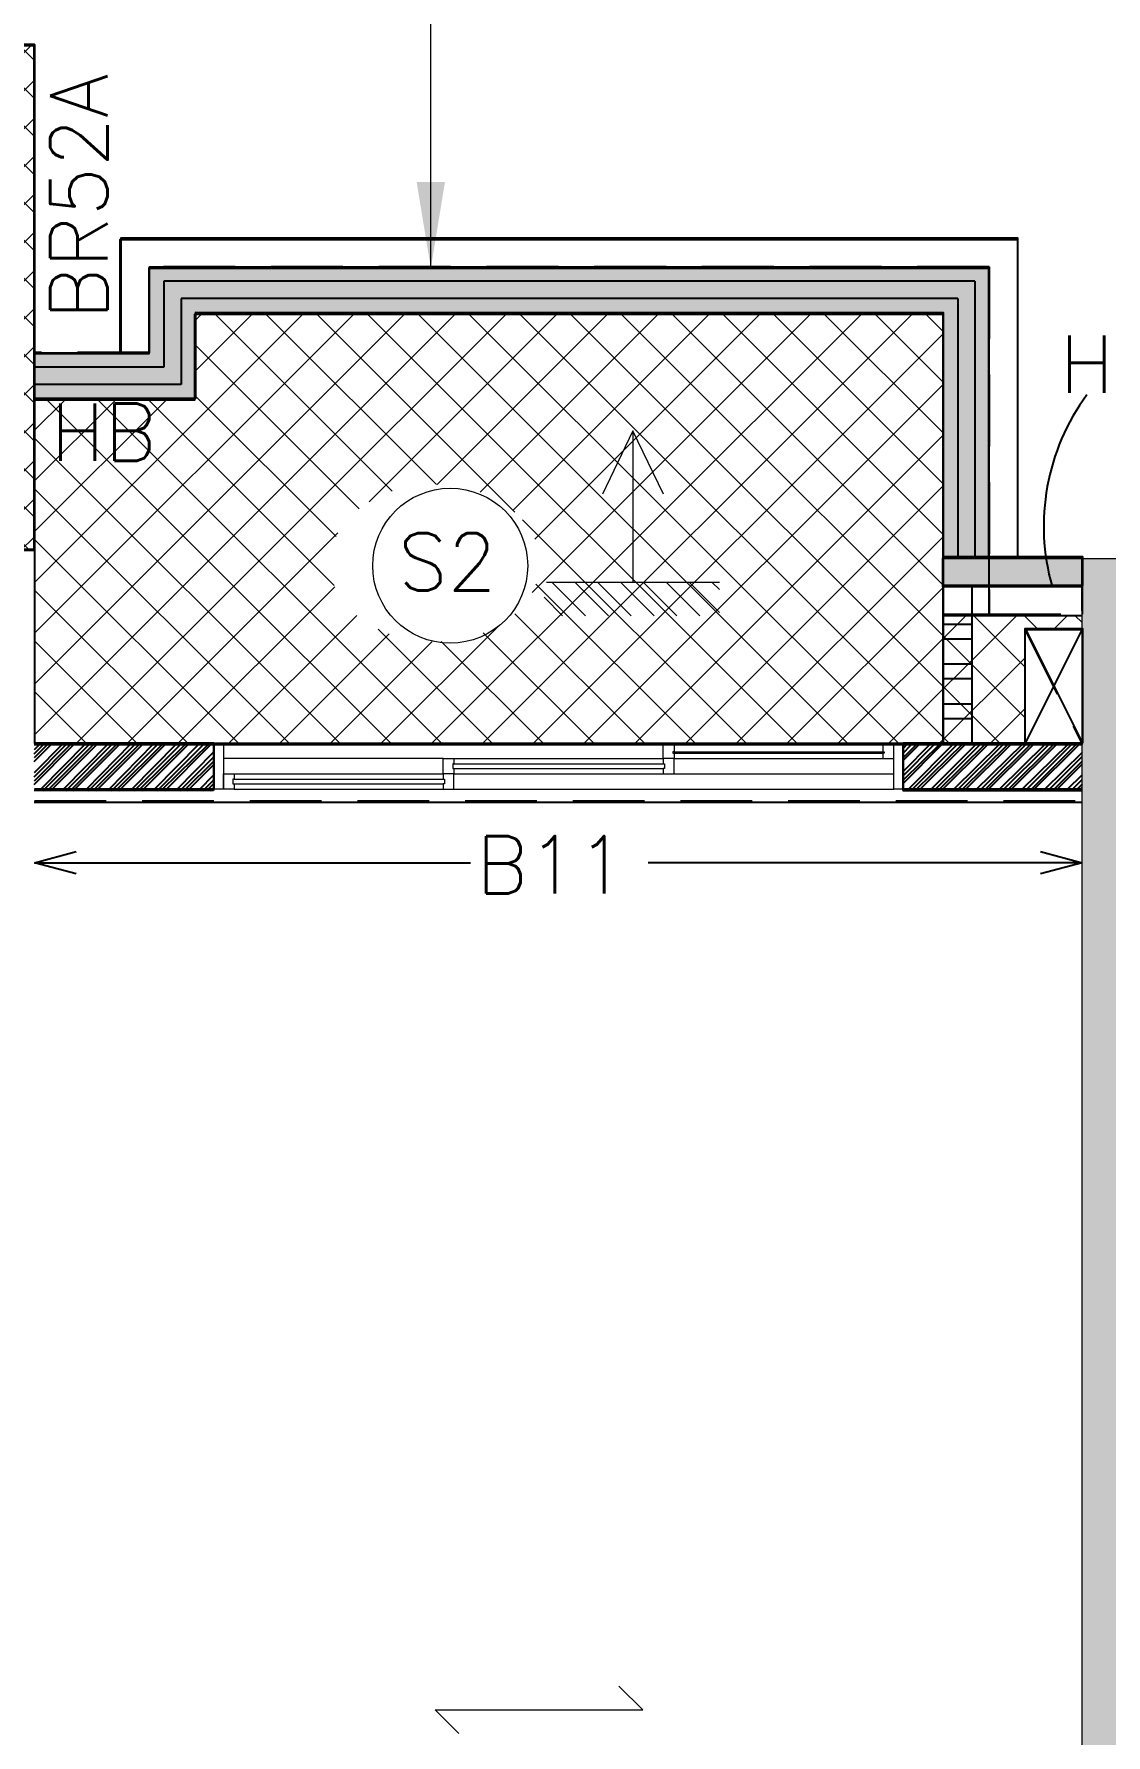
# Model space of a CAD drawing. Header units: millimetres. Extents: x 1181448 to 1317632, y -5734806 to -5633961.
# Drawn here: x 1278970 to 1282703, y -5704445 to -5698519 of the extents above; entities that cross this region are included whole.
import ezdxf

# ---------------------------------------------------------------- set-up
doc = ezdxf.new("R2010")
doc.units = ezdxf.units.MM
doc.header["$LTSCALE"] = 1000
doc.header["$MEASUREMENT"] = 0
for name, pattern in [('1', [0]), ('3BHK-A$0$AUDIT_D_120904163729-0', [0]), ('AUDIT_D_120904163729-0', [0]), ('HIDDEN', [0.375, 0.25, -0.125]), ('T 10_TYPICAL ELEVATION$0$AUDIT_D_120904163729-0', [0]), ('T8(T9 IS SIMILAR) - TYPICAL FLOOR ELEVATION$0$AUDIT_D_120904163729-0', [0]), ('T8(T9 IS SIMILAR)$0$$0$HIDDEN', [0.375, 0.25, -0.125]), ('T8(T9 IS SIMILAR)$0$HIDDEN', [0.375, 0.25, -0.125])]:
    doc.linetypes.add(name, pattern=pattern)
doc.layers.get('0').update_dxf_attribs({"linetype": 'AUDIT_D_120904163729-0'})
for name, color, linetype in [('100 MM THK. NON-STRUCTURAL WALL', 134, 'Continuous'), ('3BHK-A$0$$1$CUT-OUT', 49, 'Continuous'), ('3BHK-A$0$A-Elev Feature-Chajja', 13, 'Continuous'), ('3BHK-A$0$A-HATCH -160', 251, '3BHK-A$0$AUDIT_D_120904163729-0'), ('3BHK-A$0$CUT-OUT', 49, 'Continuous'), ('3BHK-A$0$ELE 1', 1, 'Continuous'), ('A_dim', 1, 'Continuous'), ('S-BEAM', 20, 'Continuous'), ('S-BEAM NO', 7, 'Continuous'), ('SCPL-BEAMS NO.', 7, 'Continuous'), ('T 10_TYPICAL ELEVATION$0$A-WALL-FEATURES', 6, 'T 10_TYPICAL ELEVATION$0$AUDIT_D_120904163729-0'), ('T8(T9 IS SIMILAR) - TYPICAL FLOOR ELEVATION$0$A-WALL-FEATURES', 6, 'T8(T9 IS SIMILAR) - TYPICAL FLOOR ELEVATION$0$AUDIT_D_120904163729-0'), ('T8(T9 IS SIMILAR)$0$A-RERA CARPET AREA', 30, 'Continuous'), ('T8(T9 IS SIMILAR)$0$S-BEAM', 20, 'T8(T9 IS SIMILAR)$0$$0$HIDDEN'), ('TYPICAL FLOOR ARCH', 251, 'AUDIT_D_120904163729-0')]:
    doc.layers.add(name, color=color, linetype=linetype)
for name, color, linetype, lineweight in [('160 THK. STRUCT WALL', 7, 'Continuous', 15), ('200 THK. NON-STRUCT WALL -1', 6, 'Continuous', 15), ('3BHK-A$0$A-WALL- 160', 6, 'Continuous', 30), ('3BHK-A$0$Ele', 8, 'Continuous', 15), ('3BHK-A$0$Window', 4, 'Continuous', 20), ('S-C-SHADE', 40, 'Continuous', 9), ('S-CUTOUT', 8, 'Continuous', 15), ('S-HATCH', 8, 'Continuous', 9), ('SCPL_DIM', 9, 'Continuous', 5), ('SCPL_SLAB MARK', 72, 'Continuous', 20)]:
    doc.layers.add(name, color=color, linetype=linetype, lineweight=lineweight)
doc.layers.add('160MM THK.NON-STRUCTURAL WALLS', color=7, linetype='Continuous', true_color=0xea7b62)
doc.layers.add('WALL - 0.16 thk STRUCTURAL', color=7, linetype='1', true_color=0x24ffc8)
doc.styles.add('ROMANS', font='romans.shx', dxfattribs={"width": 0.85})
doc.styles.add('SCPL', font='romans.shx')
doc.dimstyles.new('SCPL', dxfattribs={"dimscale": 0, "dimtxt": 300, "dimasz": 300, "dimexe": 100, "dimexo": 200, "dimgap": 150, "dimtad": 0, "dimdec": 0, "dimzin": 1, "dimdsep": 46, "dimtxsty": 'SCPL', "dimcen": 150, "dimclrd": 1, "dimclre": 2, "dimclrt": 5, "dimadec": 3, "dimazin": 0, "dimtfac": 1, "dimtdec": 0, "dimtofl": 0, "dimtmove": 2, "dimatfit": 3, "dimfxl": 0, "dimtolj": 1, "dimtzin": 0, "dimlwd": 15, "dimlwe": 13, "dimarcsym": 0})
doc.dimstyles.new('SCPL-DIM-150', dxfattribs={"dimscale": 100, "dimtxt": 2.25, "dimasz": 1.45, "dimexe": 1, "dimexo": 1, "dimgap": 1, "dimtad": 1, "dimdec": 0, "dimzin": 0, "dimdsep": 46, "dimtxsty": 'ROMANS', "dimblk": 'OPEN30', "dimcen": 0.09, "dimclrd": 256, "dimclre": 256, "dimclrt": 7, "dimadec": 0, "dimazin": 0, "dimtfac": 1, "dimtdec": 0, "dimtofl": 0, "dimtmove": 0, "dimatfit": 3, "dimldrblk": 'OPEN30', "dimfxl": 1, "dimtolj": 1, "dimtzin": 0, "dimarcsym": 0})
pattern_1 = [(45, (-207774032.69, -153587997.47), (-39.77475644, 39.77475644), []), (45, (-207774006.17, -153587997.47), (-39.77475644, 39.77475644), [])]
pattern_2 = [(45, (-1203934.236, 5721641.227), (-39.77475644, 39.77475644), []), (45, (-1203907.72, 5721641.227), (-39.77475644, 39.77475644), [])]

# ---------------------------------------------------------------- blocks, each defined once
blk = doc.blocks.new('3BHK-A$0$2400')
at = {"layer": '3BHK-A$0$Window', "color": 1, "lineweight": 13}
for p, q in [((1151176.5, -5692111.9), (1148842.5, -5692111.9)), ((1149607.5, -5692111.9), (1148880, -5692111.9)), ((1149607.5, -5692165.3), (1148880, -5692165.3)), ((1150373.7, -5692165.3), (1149645, -5692165.3)), ((1150411.2, -5692165.3), (1151176.5, -5692165.3)), ((1149607.5, -5692218.6), (1148842.5, -5692218.6)), ((1150373.7, -5692218.6), (1149645, -5692218.6)), ((1151139, -5692218.6), (1150411.2, -5692218.6)), ((1150373.7, -5692271.9), (1148842.5, -5692271.9)), ((1151139, -5692271.9), (1150411.2, -5692271.9))]:
    blk.add_line(p, q, dxfattribs=at)
at = {"layer": '3BHK-A$0$Window', "color": 5, "lineweight": 13}
for p, q in [((1149607.5, -5692142.2), (1148880, -5692142.2)), ((1149607.5, -5692146.7), (1148880, -5692146.7)), ((1150373.7, -5692183.8), (1149645, -5692183.8)), ((1150373.7, -5692200), (1149645, -5692200)), ((1151139, -5692237.2), (1150411.2, -5692237.2)), ((1151139, -5692253.3), (1150411.2, -5692253.3))]:
    blk.add_line(p, q, dxfattribs=at)
at = {"layer": '3BHK-A$0$Window', "color": 4, "lineweight": 13}
for points in [[(1148842.5, -5692111.9), (1148809.5, -5692111.9), (1148809.5, -5692271.9), (1148842.5, -5692271.9)], [(1148880, -5692146.7), (1148880, -5692165.3), (1148842.5, -5692165.3), (1148842.5, -5692111.9), (1148880, -5692111.9), (1148880, -5692142.2), (1148875.5, -5692142.2), (1148875.5, -5692146.7)], [(1149607.5, -5692146.7), (1149607.5, -5692165.3), (1149645, -5692165.3), (1149645, -5692111.9), (1149607.5, -5692111.9), (1149607.5, -5692142.2), (1149612, -5692142.2), (1149612, -5692146.7)], [(1151209.5, -5692111.9), (1151176.5, -5692111.9), (1151176.5, -5692271.9), (1151209.5, -5692271.9)], [(1149645, -5692200), (1149645, -5692218.6), (1149607.5, -5692218.6), (1149607.5, -5692165.3), (1149645, -5692165.3), (1149645, -5692183.8), (1149640.5, -5692183.8), (1149640.5, -5692200)], [(1150373.7, -5692200), (1150373.7, -5692218.6), (1150411.2, -5692218.6), (1150411.2, -5692165.3), (1150373.7, -5692165.3), (1150373.7, -5692183.8), (1150378.2, -5692183.8), (1150378.2, -5692200)], [(1150411.2, -5692253.3), (1150411.2, -5692271.9), (1150373.7, -5692271.9), (1150373.7, -5692218.6), (1150411.2, -5692218.6), (1150411.2, -5692237.2), (1150406.7, -5692237.2), (1150406.7, -5692253.3)], [(1151139, -5692253.3), (1151139, -5692271.9), (1151176.5, -5692271.9), (1151176.5, -5692218.6), (1151139, -5692218.6), (1151139, -5692237.2), (1151143.5, -5692237.2), (1151143.5, -5692253.3)]]:
    blk.add_lwpolyline(points, close=True, dxfattribs=at)
blk = doc.blocks.new('GGS')
at = {"layer": '3BHK-A$0$A-HATCH -160', "linetype": 'ByBlock'}
h = blk.add_hatch(dxfattribs=at)
h.set_pattern_fill('ZIGZAG', color=8, scale=250)
h.set_pattern_definition([(9e-15, (-207774032.036, -153589283.067), (31.25, 31.25), [31.25, -31.25]), (90, (-207774000.786, -153589283.067), (-31.25, 31.25), [31.25, -31.25])])
h.paths.add_polyline_path([(-206588849.3, -159304032.6), (-206587499.3, -159304032.6), (-206587499.3, -159303432.6), (-206587399.3, -159303432.6), (-206587399.3, -159304032.6), (-206585319.3, -159304032.6), (-206585319.3, -159303332.6), (-206584999.6, -159303332.6), (-206584999.6, -159303432.6), (-206585219.3, -159303432.6), (-206585219.3, -159304732.6), (-206584999.6, -159304732.6), (-206584999.6, -159304832.6), (-206585319.3, -159304832.6), (-206585319.3, -159304132.6), (-206587399.3, -159304132.6), (-206587399.3, -159304947.6), (-206587499.3, -159304947.6), (-206587499.3, -159304132.6), (-206588849.3, -159304132.6)])
h.paths.add_polyline_path([(-206588849.3, -159302532.6), (-206588249.3, -159302532.6), (-206588249.3, -159302432.6), (-206588849.3, -159302432.6)])
h.paths.add_polyline_path([(-206587499.3, -159299982.6), (-206587399.3, -159299982.6), (-206587399.3, -159302532.6), (-206587499.3, -159302532.6)])
h.paths.add_polyline_path([(-206587499.3, -159306682.6), (-206587399.3, -159306682.6), (-206587399.3, -159305697.6), (-206587499.3, -159305697.6)])
h.paths.add_polyline_path([(-206579129.9, -159304658.1), (-206579949.8, -159304658.1), (-206579949.8, -159304758.1), (-206579129.9, -159304758.1)])
h.paths.add_polyline_path([(-206578249.9, -159304658.1), (-206577349.8, -159304658.1), (-206577349.8, -159304758.1), (-206578249.9, -159304758.1)])
h.paths.add_polyline_path([(-206579899.5, -159303432.9), (-206577499.7, -159303432.9), (-206577499.7, -159303332.9), (-206579899.5, -159303332.9)])
h.paths.add_polyline_path([(-206576599.7, -159301083.2), (-206576499.7, -159301083.2), (-206576499.7, -159303432.9), (-206576599.7, -159303432.9)])
h.paths.add_polyline_path([(-206575749.7, -159303432.9), (-206575073.3, -159303432.9), (-206575073.3, -159303332.9), (-206575749.7, -159303332.9)])
h.paths.add_polyline_path([(-206577160.1, -159309491.7), (-206577949.8, -159309492.7), (-206577949.7, -159309392.7), (-206577949.8, -159309392.7), (-206577849.8, -159309392.7), (-206577160.1, -159309391.7)])
h.paths.add_polyline_path([(-206580634.8, -159299222.9), (-206580149.8, -159299222.6), (-206580149.8, -159299323.1), (-206580634.7, -159299323.1)])
h.paths.add_polyline_path([(-206587399.3, -159297837.8), (-206586839.7, -159297837.8), (-206586839.7, -159297937.8), (-206587399.3, -159297937.8)])
h.paths.add_polyline_path([(-206579849.8, -159305007), (-206579949.8, -159305007), (-206579949.8, -159304757), (-206579849.8, -159304757)])
h = blk.add_hatch(dxfattribs=at)
h.set_pattern_fill('ANSI32', color=8, scale=150)
h.set_pattern_definition(pattern_1)
h.paths.add_polyline_path([(-206583799.3, -159299872.8), (-206583174.6, -159299872.8), (-206583174.6, -159300032.8), (-206583799.3, -159300032.8)])
h = blk.add_hatch(dxfattribs=at)
h.set_pattern_fill('ANSI32', color=8, scale=150)
h.set_pattern_definition(pattern_1)
h.paths.add_polyline_path([(-206580774.6, -159299872.8), (-206580149.5, -159299873.1), (-206580149.5, -159300033), (-206580774.6, -159300032.8)])
at = {"layer": '3BHK-A$0$$1$CUT-OUT', "color": 8, "elevation": 0}
blk.add_lwpolyline([(-206580534.7, -159299871.6), (-206580534.7, -159299321.6), (-206580634.7, -159299321.6), (-206580634.7, -159299871.6)], close=True, dxfattribs=at)
at = {"layer": '3BHK-A$0$A-Elev Feature-Chajja', "color": 8, "elevation": 0}
for points in [[(-206580534.7, -159299457.3), (-206580634.7, -159299457.3), (-206580634.7, -159299507.3), (-206580534.7, -159299507.3)], [(-206580534.7, -159299596.4), (-206580634.7, -159299596.4), (-206580634.7, -159299646.4), (-206580534.7, -159299646.4)], [(-206580534.7, -159299735.5), (-206580634.7, -159299735.5), (-206580634.7, -159299785.5), (-206580534.7, -159299785.5)]]:
    blk.add_lwpolyline(points, close=True, dxfattribs=at)
at = {"layer": '3BHK-A$0$A-WALL- 160', "color": 8, "linetype": 'ByBlock'}
for p, q in [((-206583174.6, -159299871.6, 0), (-206583799.3, -159299871.6, 0)), ((-206583174.6, -159299871.6, 0), (-206583174.6, -159300031.6, 0)), ((-206580774.6, -159299871.6, 0), (-206580774.6, -159300031.6, 0)), ((-206583174.6, -159300031.6, 0), (-206583799.3, -159300031.6, 0)), ((-206580774.6, -159300031.6, 0), (-206580149.5, -159300031.6, 0))]:
    blk.add_line(p, q, dxfattribs=at)
at = {"layer": '3BHK-A$0$A-WALL- 160', "color": 8, "linetype": 'ByBlock', "elevation": 0}
blk.add_lwpolyline([(-206580634.7, -159299221.6), (-206580149.8, -159299221.6), (-206580149.8, -159299321.6), (-206580634.7, -159299321.6)], close=True, dxfattribs=at)
blk.add_lwpolyline([(-206580774.6, -159299871.6), (-206580149.5, -159299871.6)], dxfattribs=at)
at = {"layer": '3BHK-A$0$CUT-OUT', "color": 8}
for p, q in [((-206580149.8, -159299471.6, 0), (-206580349.5, -159299871.6, 0)), ((-206580349.5, -159299471.6, 0), (-206580149.5, -159299871.6, 0))]:
    blk.add_line(p, q, dxfattribs=at)
at = {"layer": '3BHK-A$0$CUT-OUT', "color": 8, "elevation": 0}
blk.add_lwpolyline([(-206580149.5, -159299871.6), (-206580349.5, -159299871.6), (-206580349.5, -159299471.6), (-206580149.5, -159299471.6)], close=True, dxfattribs=at)
at = {"layer": '3BHK-A$0$Ele', "color": 8}
for p, q in [((-206580474.7, -159298211.6, 0), (-206583399.3, -159298211.6, 0)), ((-206583399.3, -159298211.6, 0), (-206583399.3, -159298511.6, 0)), ((-206580474.7, -159298211.6, 0), (-206580474.7, -159299221.9, 0)), ((-206580634.7, -159298371.6, 0), (-206583239.3, -159298371.6, 0)), ((-206583239.3, -159298371.6, 0), (-206583239.3, -159298671.6, 0)), ((-206580634.7, -159298371.6, 0), (-206580634.7, -159299221.9, 0)), ((-206583399.3, -159298511.6, 0), (-206583799.3, -159298511.6, 0)), ((-206583239.3, -159298671.6, 0), (-206583799.3, -159298671.6, 0))]:
    blk.add_line(p, q, dxfattribs=at)
at = {"layer": '3BHK-A$0$ELE 1', "color": 8}
for p, q in [((-206580525, -159298261.6, 0), (-206583349.3, -159298261.6, 0)), ((-206583349.3, -159298261.6, 0), (-206583349.3, -159298561.6, 0)), ((-206580525, -159298261.6, 0), (-206580524.7, -159299221.9, 0)), ((-206580584.7, -159298321.6, 0), (-206583289.3, -159298321.6, 0)), ((-206583289.3, -159298321.6, 0), (-206583289.3, -159298621.6, 0)), ((-206580584.7, -159298321.6, 0), (-206580584.7, -159299221.9, 0)), ((-206583349.3, -159298561.6, 0), (-206583799.3, -159298561.6, 0)), ((-206583289.3, -159298621.6, 0), (-206583799.3, -159298621.6, 0))]:
    blk.add_line(p, q, dxfattribs=at)
at = {"layer": 'T8(T9 IS SIMILAR) - TYPICAL FLOOR ELEVATION$0$A-WALL-FEATURES', "color": 8, "linetype": 'ByBlock', "elevation": 0}
blk.add_lwpolyline([(-206583999.7, -159297436.9), (-206583799.3, -159297436.9), (-206583799.3, -159299196.5), (-206583999.7, -159299196.5)], close=True, dxfattribs=at)
blk.add_lwpolyline([(-206580375.2, -159299222), (-206580374.8, -159298111.8), (-206583499.4, -159298111.8), (-206583499.2, -159298510.9)], dxfattribs=at)
at = {"layer": 'T8(T9 IS SIMILAR)$0$A-RERA CARPET AREA', "color": 8, "elevation": 0.5}
blk.add_lwpolyline([(-206580634.7, -159299871.7), (-206580634.5, -159298372.2), (-206583239.3, -159298371.3), (-206583239.3, -159298670.9), (-206583799.3, -159298670.9), (-206583799.3, -159299871.7)], close=True, dxfattribs=at)
at = {"layer": 'T8(T9 IS SIMILAR)$0$S-BEAM', "color": 8}
for p, q in [((-206583799.5, -159297437, 0.6), (-206583999.5, -159297437, 0.1)), ((-206583799.5, -159299196.6, -0.4), (-206583799.5, -159297438.1, 0.1)), ((-206583399.8, -159298670.1, 2.3), (-206583799.5, -159298670.2, -0.2)), ((-206580150.3, -159299421.5, -0.2), (-206580150.3, -159299221.5, -0.2)), ((-206580475.3, -159299421.5, -0.6), (-206580150.3, -159299421.5, -0.2)), ((-206583800.1, -159299871.9, -0.2), (-206580150.3, -159299871.9, -0.2)), ((-206583800.1, -159300071.9, -0.2), (-206580150.3, -159300071.9, -0.2))]:
    blk.add_line(p, q, dxfattribs=at)
at = {"layer": 'T8(T9 IS SIMILAR)$0$S-BEAM', "color": 8, "linetype": 'T8(T9 IS SIMILAR)$0$HIDDEN'}
blk.add_line((-206580150.3, -159299221.5, -0.2), (-206580475.3, -159299221.5, -0.6), dxfattribs=at)
at = {"layer": 'T8(T9 IS SIMILAR)$0$S-BEAM', "color": 8}
blk.add_lwpolyline([(-206580475.4, -159298212), (-206583400.1, -159298212), (-206583400, -159298510.2), (-206583799.5, -159298510.2), (-206583799.5, -159298670.2), (-206583240.1, -159298670.1), (-206583240.1, -159298372), (-206580635.4, -159298372), (-206580635.3, -159299421.5), (-206580475.3, -159299421.5)], close=True, dxfattribs=at)
at = {"layer": 'T8(T9 IS SIMILAR)$0$S-BEAM', "color": 8, "elevation": 2.3}
blk.add_lwpolyline([(-206583400.1, -159298211.9), (-206583400.1, -159298211.9), (-206580475.4, -159298212), (-206580475.3, -159299421.5)], dxfattribs=at)
at = {"layer": '3BHK-A$0$A-WALL- 160', "color": 8, "linetype": 'ByBlock', "xscale": -1}
blk.add_blockref('3BHK-A$0$2400', (-205431965.1, -153607759.7, 0), dxfattribs=at)
blk = doc.blocks.new('A$C5F94338C')
at = {"layer": 'WALL - 0.16 thk STRUCTURAL', "true_color": 0x1f57ff}
h = blk.add_hatch(color=160, dxfattribs=at)
h.dxf.hatch_style = 1
h.paths.add_polyline_path([(9049.9, 17070.1), (9300, 17070.1), (9300, 12860), (9050, 12860)])
at = {"layer": '160 THK. STRUCT WALL'}
blk.add_lwpolyline([(9049.9, 17070.1), (9300, 17070.1), (9300, 12860), (9050, 12860)], close=True, dxfattribs=at)
blk = doc.blocks.new('A$C42226032')
at = {"layer": 'SCPL_SLAB MARK'}
h = blk.add_hatch(dxfattribs=at)
h.set_pattern_fill('ANSI31', color=256, scale=0.2, angle=90)
h.set_pattern_definition([(135, (-48.789575, -510.390865), (-0.0176776695, -0.0176776695), [])])
h.paths.add_polyline_path([(-0.1372, -0.2348), (-0.1372, -0.2863), (0.1337, -0.2863), (0.1337, -0.2348)])
for p, q in [((0, 0), (0, -0.2348)), ((0, 0), (-0.0473, -0.0981)), ((0.0473, -0.0981), (0, 0)), ((0.1337, -0.2348), (-0.1337, -0.2348))]:
    blk.add_line(p, q, dxfattribs=at)
blk = doc.blocks.new('HS')
at = {"linetype": 'Continuous'}
for p, q in [((9.28, 0), (7.16, 2.12)), ((-9.28, 0), (9.28, 0)), ((-9.28, 0), (-7.16, -2.12))]:
    blk.add_line(p, q, dxfattribs=at)
blk = doc.blocks.new('One WAy')
at = {"xscale": -38.94666666665216, "yscale": 38.94666666665216, "zscale": 38.94666666665216, "rotation": 270}
blk.add_blockref('HS', (0, 0), dxfattribs=at)
blk = doc.blocks.new('_Open30')
at = {"color": 0, "linetype": 'ByBlock', "lineweight": -2}
for p, q in [((-1, 0.268), (0, 0)), ((0, 0), (-1, -0.268)), ((0, 0), (-1, 0))]:
    blk.add_line(p, q, dxfattribs=at)
blk = doc.blocks.new('A$C73fda794')
at = {"layer": '100 MM THK. NON-STRUCTURAL WALL', "linetype": 'ByBlock'}
h = blk.add_hatch(dxfattribs=at)
h.set_pattern_fill('ZIGZAG', color=256, scale=250)
h.set_pattern_definition([(9e-15, (-1203933.584, 5720355.632), (31.25, 31.25), [31.25, -31.25]), (90, (-1203902.334, 5720355.632), (-31.25, 31.25), [31.25, -31.25])])
h.paths.add_polyline_path([(-18750.8, 5606.1), (-17400.8, 5606.1), (-17400.8, 6206.1), (-17300.8, 6206.1), (-17300.8, 5606.1), (-15220.8, 5606.1), (-15220.8, 6306.1), (-14901.1, 6306.1), (-14901.1, 6206.1), (-15120.8, 6206.1), (-15120.8, 4906.1), (-14901.1, 4906.1), (-14901.1, 4806.1), (-15220.8, 4806.1), (-15220.8, 5506.1), (-17300.8, 5506.1), (-17300.8, 4691.1), (-17400.8, 4691.1), (-17400.8, 5506.1), (-18750.8, 5506.1)])
h.paths.add_polyline_path([(-18750.8, 7106.1), (-18150.8, 7106.1), (-18150.8, 7206.1), (-18750.8, 7206.1)])
h.paths.add_polyline_path([(-17400.8, 9656.1), (-17300.8, 9656.1), (-17300.8, 7106.1), (-17400.8, 7106.1)])
h.paths.add_polyline_path([(-17400.8, 2956.1), (-17300.8, 2956.1), (-17300.8, 3941.1), (-17400.8, 3941.1)])
h.paths.add_polyline_path([(-9031.4, 4980.6), (-9851.3, 4980.6), (-9851.3, 4880.6), (-9031.4, 4880.6)])
h.paths.add_polyline_path([(-8151.4, 4980.6), (-7251.3, 4980.6), (-7251.3, 4880.6), (-8151.4, 4880.6)])
h.paths.add_polyline_path([(-9801.1, 6205.8), (-7401.2, 6205.8), (-7401.2, 6305.8), (-9801.1, 6305.8)])
h.paths.add_polyline_path([(-6501.2, 8555.5), (-6401.2, 8555.5), (-6401.2, 6205.8), (-6501.2, 6205.8)])
h.paths.add_polyline_path([(-5651.2, 6205.8), (-4974.9, 6205.8), (-4974.9, 6305.8), (-5651.2, 6305.8)])
h.paths.add_polyline_path([(-7061.7, 147), (-7851.4, 146), (-7851.2, 246), (-7851.3, 246), (-7751.4, 246), (-7061.7, 247)])
h.paths.add_polyline_path([(-10536.3, 10415.8), (-10051.3, 10416.1), (-10051.3, 10315.6), (-10536.3, 10315.6)])
h.paths.add_polyline_path([(-17300.9, 11800.9), (-16741.2, 11800.9), (-16741.2, 11700.9), (-17300.9, 11700.9)])
h.paths.add_polyline_path([(-9751.3, 4631.7), (-9851.3, 4631.7), (-9851.3, 4881.7), (-9751.3, 4881.7)])
at = {"layer": '160MM THK.NON-STRUCTURAL WALLS', "linetype": 'ByBlock'}
h = blk.add_hatch(dxfattribs=at)
h.set_pattern_fill('ANSI32', color=256, scale=150)
h.set_pattern_definition(pattern_2)
h.paths.add_polyline_path([(-13700.8, 9765.9), (-13076.1, 9765.9), (-13076.1, 9605.9), (-13700.8, 9605.9)])
h = blk.add_hatch(dxfattribs=at)
h.set_pattern_fill('ANSI32', color=256, scale=150)
h.set_pattern_definition(pattern_2)
h.paths.add_polyline_path([(-10676.1, 9765.9), (-10051, 9765.6), (-10051, 9605.7), (-10676.1, 9605.9)])
at = {"layer": '200 THK. NON-STRUCT WALL -1', "linetype": 'ByBlock'}
h = blk.add_hatch(dxfattribs=at)
h.set_pattern_fill('ANSI37', color=256, scale=750)
h.set_pattern_definition([(45, (-1203933.68, 5720355.42), (-66.2912607, 66.2912607), []), (135, (-1203933.68, 5720355.42), (-66.2912607, -66.2912607), [])])
h.paths.add_polyline_path([(-17301.3, 11057), (-17501.3, 11057), (-17501.3, 12201.5), (-17301.3, 12201.5)])
h.paths.add_polyline_path([(-13901.3, 12201.6), (-13700.9, 12201.6), (-13700.9, 10441.9), (-13901.3, 10441.9)])
h.paths.add_polyline_path([(-1141.3, 19949.8), (-1341.3, 19949.8), (-1341.3, 19265.3), (-1141.3, 19265.3)])
h.paths.add_polyline_path([(6018.6, 19949.8), (5818.6, 19949.8), (5818.6, 19263.6), (6018.6, 19263.6)])
h.paths.add_polyline_path([(18578.5, 12201.6), (18378.1, 12201.6), (18378.1, 10441.9), (18578.5, 10441.9)])
h.paths.add_polyline_path([(21978.6, 11057), (22178.6, 11057), (22178.5, 12201.5), (21978.5, 12201.5)])
h.paths.add_polyline_path([(5918.7, -9013.5), (6118.7, -9013.5), (6118.7, -8328.6), (5918.7, -8328.6)])
h.paths.add_polyline_path([(-1241.5, -9013.5), (-1441.5, -9013.5), (-1441.5, -8328.6), (-1241.5, -8328.6)])
at = {"layer": 'S-C-SHADE'}
h = blk.add_hatch(color=256, dxfattribs=at)
h.dxf.hatch_style = 1
h.paths.add_polyline_path([(-10376.4, 11426.9), (-13301.1, 11427), (-13301, 11128.7), (-13700.4, 11128.7), (-13700.4, 10968.7), (-13141, 10968.8), (-13141.1, 11266.9), (-10536.4, 11266.9), (-10536.2, 10417.1), (-10376.3, 10417.1)])
at = {"layer": 'S-HATCH'}
h = blk.add_hatch(dxfattribs=at)
h.set_pattern_fill('ANSI37', color=256, scale=1000)
h.set_pattern_definition([(45, (-202695.85, -1053602.95), (-88.388348, 88.388348), []), (135, (-202695.85, -1053602.95), (-88.388348, -88.388348), [])])
h.paths.add_polyline_path([(-12617, 10542.8), (-12611.9, 10548.9), (-12602.6, 10559.1), (-12592.7, 10569), (-12582.2, 10578.6), (-12571.1, 10587.8), (-12559.5, 10596.6), (-12547.4, 10605), (-12534.7, 10613), (-12521.7, 10620.5), (-12508.1, 10627.6), (-12494.2, 10634.2), (-12479.8, 10640.4), (-12465.1, 10646), (-12462.9, 10646.8), (-12617, 10646.8)], flags=0)
h.paths.add_polyline_path([(-11990.4, 10538.4), (-11984.2, 10530), (-11984.2, 10646.8), (-12148.1, 10646.8), (-12145.9, 10646), (-12131.2, 10640.4), (-12116.9, 10634.2), (-12102.9, 10627.6), (-12089.4, 10620.5), (-12076.3, 10613), (-12063.7, 10605), (-12051.5, 10596.6), (-12039.9, 10587.8), (-12028.8, 10578.6), (-12018.3, 10569), (-12008.4, 10559.1), (-11999.1, 10548.9)], flags=0)
h.paths.add_polyline_path([(-12509.9, 10172.7), (-12514.9, 10175.1), (-12528.3, 10182.5), (-12541.1, 10190.2), (-12553.5, 10198.4), (-12565.4, 10207), (-12576.7, 10216), (-12587.5, 10225.4), (-12597.7, 10235.1), (-12607.4, 10245.2), (-12616.4, 10255.6), (-12617, 10256.4), (-12617, 10172.7)], flags=0)
h.paths.add_polyline_path([(-12096.1, 10175.1), (-12101.1, 10172.7), (-11984.2, 10172.7), (-11984.2, 10269.3), (-11986.3, 10266.3), (-11994.7, 10255.6), (-12003.7, 10245.2), (-12013.3, 10235.1), (-12023.5, 10225.4), (-12034.3, 10216), (-12045.7, 10207), (-12057.5, 10198.4), (-12069.9, 10190.2), (-12082.8, 10182.5)], flags=0)
h.paths.add_polyline_path([(-12339.3, 10127), (-12342.8, 10127.2), (-12341.3, 10127)], flags=0)
h.paths.add_polyline_path([(-12270.5, 10672.3), (-12268.2, 10672.1), (-12269.7, 10672.2)], flags=0)
h.paths.add_polyline_path([(-12235.7, 10668.4), (-12232.3, 10667.9), (-12234.2, 10668.3)], flags=0)
h.paths.add_polyline_path([(-12342.9, 10672.1), (-12340.5, 10672.3), (-12341.3, 10672.2)], flags=0)
h.paths.add_polyline_path([(-12201.3, 10662.1), (-12197.7, 10661.3), (-12199.4, 10661.7)], flags=0)
h.paths.add_polyline_path([(-12378.8, 10667.9), (-12375.3, 10668.4), (-12376.8, 10668.3)], flags=0)
h.paths.add_polyline_path([(-12167.5, 10653.2), (-12164.4, 10652.2), (-12165.7, 10652.7)], flags=0)
h.paths.add_polyline_path([(-12413.4, 10661.3), (-12409.7, 10662.1), (-12411.6, 10661.7)], flags=0)
h.paths.add_polyline_path([(-12134.5, 10641.6), (-12132.7, 10640.9), (-12133.3, 10641.2)], flags=0)
h.paths.add_polyline_path([(-12446.6, 10652.2), (-12443.5, 10653.2), (-12445.4, 10652.7)], flags=0)
h.paths.add_polyline_path([(-12102.6, 10627.4), (-12102.2, 10627.2), (-12102.5, 10627.4)], flags=0)
h.paths.add_polyline_path([(-12478.4, 10640.9), (-12476.5, 10641.6), (-12477.8, 10641.2)], flags=0)
h.paths.add_polyline_path([(-12074.5, 10611.8), (-12072.4, 10610.5), (-12073.7, 10611.4)], flags=0)
h.paths.add_polyline_path([(-12508.9, 10627.2), (-12508.4, 10627.4), (-12508.5, 10627.4)], flags=0)
h.paths.add_polyline_path([(-12048.3, 10594.1), (-12045.8, 10592.2), (-12047.1, 10593.3)], flags=0)
h.paths.add_polyline_path([(-12538.6, 10610.5), (-12536.6, 10611.8), (-12537.4, 10611.4)], flags=0)
h.paths.add_polyline_path([(-12024.4, 10574.5), (-12022, 10572.3), (-12023, 10573.4)], flags=0)
h.paths.add_polyline_path([(-12565.3, 10592.2), (-12562.7, 10594.1), (-12563.9, 10593.3)], flags=0)
h.paths.add_polyline_path([(-12002.8, 10553), (-12001, 10551), (-12001.7, 10551.8)], flags=0)
h.paths.add_polyline_path([(-12589.1, 10572.3), (-12586.7, 10574.5), (-12588, 10573.4)], flags=0)
h.paths.add_polyline_path([(-11983.8, 10529.5), (-11983, 10528.4), (-11983.2, 10528.7)], flags=0)
h.paths.add_polyline_path([(-12610, 10551), (-12608.2, 10553), (-12609.4, 10551.8)], flags=0)
h.paths.add_polyline_path([(-11968, 10504.7), (-11967.6, 10503.9), (-11967.9, 10504.4)], flags=0)
h.paths.add_polyline_path([(-12628, 10528.4), (-12627.2, 10529.5), (-12627.8, 10528.7)], flags=0)
h.paths.add_polyline_path([(-11956.2, 10479.9), (-11955.4, 10477.8), (-11955.8, 10479.1)], flags=0)
h.paths.add_polyline_path([(-12643.4, 10503.9), (-12643, 10504.7), (-12643.1, 10504.4)], flags=0)
h.paths.add_polyline_path([(-11947.5, 10454.3), (-11946.8, 10451.6), (-11947.1, 10453.1)], flags=0)
h.paths.add_polyline_path([(-12655.7, 10477.8), (-12654.9, 10479.9), (-12655.2, 10479.1)], flags=0)
h.paths.add_polyline_path([(-11942.1, 10428), (-11941.8, 10425.2), (-11941.8, 10426.5)], flags=0)
h.paths.add_polyline_path([(-12664.2, 10451.6), (-12663.5, 10454.3), (-12663.9, 10453.1)], flags=0)
h.paths.add_polyline_path([(-11940.2, 10401), (-11940.1, 10398.8), (-11940.1, 10399.6)], flags=16)
h.paths.add_polyline_path([(-12669.3, 10425.2), (-12668.9, 10428), (-12669.2, 10426.5)], flags=0)
h.paths.add_polyline_path([(-11941.8, 10373.4), (-11941.9, 10372.5), (-11941.8, 10372.8)], flags=0)
h.paths.add_polyline_path([(-12670.9, 10398.8), (-12670.9, 10401), (-12671, 10399.6)], flags=16)
h.paths.add_polyline_path([(-11947, 10346.5), (-11947.3, 10345.4), (-11947.1, 10346.2)], flags=0)
h.paths.add_polyline_path([(-12669.1, 10372.5), (-12669.2, 10373.4), (-12669.2, 10372.8)], flags=0)
h.paths.add_polyline_path([(-11955.5, 10321), (-11956.4, 10318.8), (-11955.8, 10320.1)], flags=0)
h.paths.add_polyline_path([(-12663.7, 10345.4), (-12664, 10346.5), (-12663.9, 10346.2)], flags=0)
h.paths.add_polyline_path([(-11967.3, 10296.1), (-11968.7, 10293.5), (-11967.9, 10294.8)], flags=0)
h.paths.add_polyline_path([(-12654.6, 10318.8), (-12655.5, 10321), (-12655.2, 10320.1)], flags=0)
h.paths.add_polyline_path([(-11982.4, 10271.9), (-11984.1, 10269.4), (-11983.2, 10270.5)], flags=0)
h.paths.add_polyline_path([(-12642.3, 10293.5), (-12643.7, 10296.1), (-12643.1, 10294.8)], flags=0)
h.paths.add_polyline_path([(-12000.8, 10248.6), (-12002.3, 10246.8), (-12001.7, 10247.4)], flags=0)
h.paths.add_polyline_path([(-12627, 10269.4), (-12628.7, 10271.9), (-12627.8, 10270.5)], flags=0)
h.paths.add_polyline_path([(-12022.7, 10226.2), (-12023.2, 10225.7), (-12023, 10225.9)], flags=0)
h.paths.add_polyline_path([(-12608.8, 10246.8), (-12610.3, 10248.6), (-12609.4, 10247.4)], flags=0)
h.paths.add_polyline_path([(-12046.7, 10206.3), (-12048.1, 10205.3), (-12047.1, 10205.9)], flags=0)
h.paths.add_polyline_path([(-12587.8, 10225.7), (-12588.4, 10226.2), (-12588, 10225.9)], flags=0)
h.paths.add_polyline_path([(-12072.7, 10188.6), (-12075.3, 10187), (-12073.7, 10187.9)], flags=0)
h.paths.add_polyline_path([(-12563, 10205.3), (-12564.3, 10206.3), (-12563.9, 10205.9)], flags=0)
h.paths.add_polyline_path([(-12101, 10172.7), (-12104.2, 10171.1), (-12102.5, 10171.9)], flags=0)
h.paths.add_polyline_path([(-12535.8, 10187), (-12538.3, 10188.6), (-12537.4, 10187.9)], flags=0)
h.paths.add_polyline_path([(-12131.5, 10158.8), (-12134.7, 10157.6), (-12133.3, 10158.1)], flags=0)
h.paths.add_polyline_path([(-12506.9, 10171.1), (-12510, 10172.7), (-12508.5, 10171.9)], flags=0)
h.paths.add_polyline_path([(-12164.2, 10147.1), (-12166.5, 10146.3), (-12165.7, 10146.6)], flags=0)
h.paths.add_polyline_path([(-12476.4, 10157.6), (-12479.5, 10158.8), (-12477.8, 10158.1)], flags=0)
h.paths.add_polyline_path([(-12199.2, 10137.6), (-12199.5, 10137.5), (-12199.4, 10137.5)], flags=0)
h.paths.add_polyline_path([(-12444.5, 10146.3), (-12446.8, 10147.1), (-12445.4, 10146.6)], flags=0)
h.paths.add_polyline_path([(-12233.5, 10131.1), (-12235.7, 10130.8), (-12234.2, 10131)], flags=0)
h.paths.add_polyline_path([(-12411.5, 10137.5), (-12411.8, 10137.6), (-12411.6, 10137.5)], flags=0)
h.paths.add_polyline_path([(-12268.3, 10127.2), (-12271.7, 10127), (-12269.7, 10127)], flags=0)
h.paths.add_polyline_path([(-12375.4, 10130.8), (-12377.6, 10131.1), (-12376.8, 10131)], flags=0)
h.paths.add_polyline_path([(-12303.6, 10125.8), (-12307.4, 10125.8), (-12305.5, 10125.7)], flags=16)
h.paths.add_polyline_path([(-12322, 10673.3), (-12305.5, 10673.5), (-12289, 10673.3), (-12272.5, 10672.4), (-12256.1, 10671), (-12239.8, 10669.1), (-12223.6, 10666.6), (-12207.6, 10663.5), (-12191.8, 10659.9), (-12176.2, 10655.8), (-12160.9, 10651.2), (-12145.9, 10646), (-12131.2, 10640.4), (-12116.9, 10634.2), (-12102.9, 10627.6), (-12089.4, 10620.5), (-12076.3, 10613), (-12063.7, 10605), (-12051.5, 10596.6), (-12039.9, 10587.8), (-12028.8, 10578.6), (-12018.3, 10569), (-12008.4, 10559.1), (-11999.1, 10548.9), (-11990.4, 10538.4), (-11982.4, 10527.6), (-11975, 10516.5), (-11968.3, 10505.2), (-11962.3, 10493.6), (-11957, 10481.9), (-11952.4, 10470), (-11948.5, 10458), (-11945.3, 10445.8), (-11942.9, 10433.6), (-11941.2, 10421.3), (-11940.3, 10408.9), (-11940.1, 10396.5), (-11940.7, 10384.2), (-11942, 10371.8), (-11944, 10359.5), (-11946.8, 10347.3), (-11950.3, 10335.2), (-11954.6, 10323.3), (-11959.5, 10311.5), (-11965.2, 10299.8), (-11971.6, 10288.4), (-11978.6, 10277.2), (-11986.3, 10266.3), (-11994.7, 10255.6), (-12003.7, 10245.2), (-12013.3, 10235.1), (-12023.5, 10225.4), (-12034.3, 10216), (-12045.7, 10207), (-12057.5, 10198.4), (-12069.9, 10190.2), (-12082.8, 10182.5), (-12096.1, 10175.1), (-12109.8, 10168.3), (-12124, 10161.9), (-12138.5, 10156), (-12153.4, 10150.6), (-12168.5, 10145.7), (-12184, 10141.3), (-12199.7, 10137.4), (-12215.6, 10134.1), (-12231.7, 10131.4), (-12247.9, 10129.1), (-12264.3, 10127.5), (-12280.8, 10126.3), (-12297.3, 10125.8), (-12313.8, 10125.8), (-12330.3, 10126.3), (-12346.7, 10127.5), (-12363.1, 10129.1), (-12379.3, 10131.4), (-12395.4, 10134.1), (-12411.4, 10137.4), (-12427.1, 10141.3), (-12442.5, 10145.7), (-12457.7, 10150.6), (-12472.5, 10156), (-12487, 10161.9), (-12501.2, 10168.3), (-12514.9, 10175.1), (-12528.3, 10182.5), (-12541.1, 10190.2), (-12553.5, 10198.4), (-12565.4, 10207), (-12576.7, 10216), (-12587.5, 10225.4), (-12597.7, 10235.1), (-12607.4, 10245.2), (-12616.4, 10255.6), (-12624.7, 10266.3), (-12632.4, 10277.2), (-12639.5, 10288.4), (-12645.8, 10299.8), (-12651.5, 10311.5), (-12656.5, 10323.3), (-12660.7, 10335.2), (-12664.2, 10347.3), (-12667, 10359.5), (-12669.1, 10371.8), (-12670.4, 10384.2), (-12670.9, 10396.5), (-12670.8, 10408.9), (-12669.8, 10421.3), (-12668.1, 10433.6), (-12665.7, 10445.8), (-12662.6, 10458), (-12658.7, 10470), (-12654.1, 10481.9), (-12648.8, 10493.6), (-12642.7, 10505.2), (-12636, 10516.5), (-12628.7, 10527.6), (-12620.6, 10538.4), (-12611.9, 10548.9), (-12602.6, 10559.1), (-12592.7, 10569), (-12582.2, 10578.6), (-12571.1, 10587.8), (-12559.5, 10596.6), (-12547.4, 10605), (-12534.7, 10613), (-12521.7, 10620.5), (-12508.1, 10627.6), (-12494.2, 10634.2), (-12479.8, 10640.4), (-12465.1, 10646), (-12450.1, 10651.2), (-12434.8, 10655.8), (-12419.2, 10659.9), (-12403.4, 10663.5), (-12387.4, 10666.6), (-12371.2, 10669.1), (-12354.9, 10671), (-12338.5, 10672.4)], flags=16)
h.paths.add_polyline_path([(-10251, 10167.1), (-10051.5, 10167.1), (-10051.5, 10217.4), (-10536, 10217.5), (-10536.4, 11266.9), (-13141.1, 11266.9), (-13141, 10968.8), (-13700.4, 10968.7), (-13700.4, 10442.2), (-13701, 10442.2), (-13701, 9767), (-10051.6, 9767), (-10051.6, 9767), (-10251, 9767)])
at = {"layer": '100 MM THK. NON-STRUCTURAL WALL', "linetype": 'ByBlock', "elevation": 0}
blk.add_lwpolyline([(-10536.2, 10417.1), (-10051.3, 10417.1), (-10051.3, 10317.1), (-10536.3, 10317.1)], close=True, dxfattribs=at)
at = {"layer": '160MM THK.NON-STRUCTURAL WALLS', "linetype": 'ByBlock'}
for p, q in [((-13076.1, 9767.1, 0), (-13700.8, 9767.1, 0)), ((-13076.1, 9767.1, 0), (-13076.1, 9607.1, 0)), ((-10676.1, 9767.1, 0), (-10676.1, 9607.1, 0)), ((-13076.1, 9607.1, 0), (-13700.8, 9607.1, 0)), ((-10676.1, 9607.1, 0), (-10051, 9607.1, 0))]:
    blk.add_line(p, q, dxfattribs=at)
at = {"layer": '160MM THK.NON-STRUCTURAL WALLS', "linetype": 'ByBlock', "elevation": 0}
blk.add_lwpolyline([(-10676.1, 9767.1), (-10051, 9767.1)], dxfattribs=at)
at = {"layer": '200 THK. NON-STRUCT WALL -1', "linetype": 'ByBlock', "elevation": 0}
blk.add_lwpolyline([(-13901.2, 12201.8), (-13700.8, 12201.8), (-13700.8, 10442.2), (-13901.2, 10442.2)], close=True, dxfattribs=at)
at = {"layer": 'S-BEAM'}
for p, q in [((-13700.4, 12201.9, -1.7), (-13900.4, 12201.9, -2.2)), ((-13700.4, 10442.3, -2.7), (-13700.4, 12200.8, -2.2)), ((-13300.8, 10968.8, 0), (-13700.4, 10968.7, -2.5)), ((-10536.2, 10417.1, 0), (-10536.2, 10217.5, 0)), ((-10051.2, 10233.7, -2.5), (-10051.2, 10417.5, -2.5)), ((-10536.2, 10217.5, -3.1), (-10051.2, 10217.5, -2.5)), ((-13701.1, 9767, -2.5), (-10051.3, 9767, -2.5)), ((-13701.1, 9567, -2.5), (-10051.3, 9567, -2.5))]:
    blk.add_line(p, q, dxfattribs=at)
at = {"layer": 'S-BEAM', "linetype": 'HIDDEN', "ltscale": 500}
blk.add_line((-10051.2, 10417.5, -2.5), (-10376.3, 10417.5, -2.9), dxfattribs=at)
at = {"layer": 'S-BEAM', "elevation": -2.3}
blk.add_lwpolyline([(-10376.4, 11426.9), (-13301.1, 11427), (-13301, 11128.7), (-13700.4, 11128.7), (-13700.4, 10968.7), (-13141, 10968.8), (-13141.1, 11266.9), (-10536.4, 11266.9), (-10536.2, 10417.1), (-10376.3, 10417.1)], close=True, dxfattribs=at)
at = {"layer": 'S-BEAM', "elevation": 0}
blk.add_lwpolyline([(-13301.1, 11427), (-13301.1, 11427), (-10376.4, 11426.9), (-10376.3, 10417.1)], dxfattribs=at)
at = {"layer": 'S-BEAM NO'}
blk.add_arc((-9415.4, 10528.6, 0), 769.8, 143.60528, 195.85225, dxfattribs=at)
at = {"layer": 'S-CUTOUT', "color": 6, "elevation": 0}
blk.add_lwpolyline([(-10251, 10167.1), (-10051.6, 10167.1), (-10051.6, 9767), (-10251, 9767)], close=True, dxfattribs=at)
at = {"layer": 'S-HATCH', "linetype": 'HIDDEN'}
for p, q in [((-10051.6, 10167.1, 0), (-10251, 9767, 0)), ((-10251, 10167.1, 0), (-10051.6, 9767, 0))]:
    blk.add_line(p, q, dxfattribs=at)
at = {"layer": 'SCPL_SLAB MARK'}
blk.add_circle((-12252, 10390.4, -2.3), 269.9, dxfattribs=at)
at = {"layer": 'T 10_TYPICAL ELEVATION$0$A-WALL-FEATURES', "linetype": 'ByBlock'}
blk.add_line((-13400.8, 11128.7, 0), (-13700.4, 11128.7, -2.5), dxfattribs=at)
at = {"layer": 'T 10_TYPICAL ELEVATION$0$A-WALL-FEATURES', "linetype": 'ByBlock', "elevation": 0}
blk.add_lwpolyline([(-13400.8, 11128.7), (-13400.9, 11527.1), (-10276.4, 11526.9), (-10276.3, 10417.8), (-10276.3, 10417.8)], dxfattribs=at)
at = {"layer": '160 THK. STRUCT WALL'}
blk.add_blockref('A$C5F94338C', (-19101.6, -6654.2, 0), dxfattribs=at)
at = {"layer": 'SCPL_SLAB MARK', "xscale": 2251.770066891658, "yscale": 2251.770066891658, "zscale": 2251.770066891658, "rotation": 359.9987816768055}
blk.add_blockref('A$C42226032', (-11615.7, 10860.9, -2.3), dxfattribs=at)
at = {"layer": 'SCPL_SLAB MARK', "xscale": -1, "rotation": 270}
blk.add_blockref('One WAy', (-11943.1, 6404.1, 0), dxfattribs=at)
at = {"layer": 'TYPICAL FLOOR ARCH'}
blk.add_blockref('GGS', (206570100, 159309643.4, 0), dxfattribs=at)
at = {"layer": 'SCPL-BEAMS NO.', "style": 'SCPL'}
for s, rotation, p in [('BR52A', 90, (-13445, 11247.9, -2.3)), ('HB', 0.00174, (-13643.6, 10756.1, 0))]:
    blk.add_text(s, height=200, rotation=rotation, dxfattribs=at).set_placement(p)
for s, p in [('HB', (-10129.2, 10993, 2.3)), ('B11', (-12161.6, 9248.2, -1.1))]:
    blk.add_text(s, height=200, dxfattribs=at).set_placement(p)
at = {"layer": 'SCPL_SLAB MARK', "style": 'SCPL'}
blk.add_text('S2', height=200, dxfattribs=at).set_placement((-12433, 10303.8, -2.3))
at = {"layer": 'S-BEAM'}
for points in [[(-12319.5, 11427.1, 0), (-12319.5, 13103.2, 0), (-15071.4, 13103.2, 0)], [(-15071.4, 12102, 0), (-15071.4, 13103.2, 0), (-12319.5, 13103.2, 0)]]:
    blk.add_leader(points, dimstyle='SCPL', override={"dimscale": 1}, dxfattribs=at)
at = {"layer": 'SCPL_DIM'}
for points in [[(-13699.7, 9355.6, 0), (-12181.6, 9355.6, 0)], [(-10051.6, 9355.6, 0), (-11562.7, 9355.6, 0)]]:
    blk.add_leader(points, dimstyle='SCPL-DIM-150', override={"dimgap": 1, "dimtad": 0, "dimfxl": 150, "dimtfill": 1}, dxfattribs=at)

msp = doc.modelspace()

# ---------------------------------------------------------------- block references
at = {"layer": 'A_dim', "linetype": 'ByBlock'}
msp.add_blockref('A$C73fda794', (1292671.2, -5710762), dxfattribs=at)

doc.saveas('drawing.dxf')
